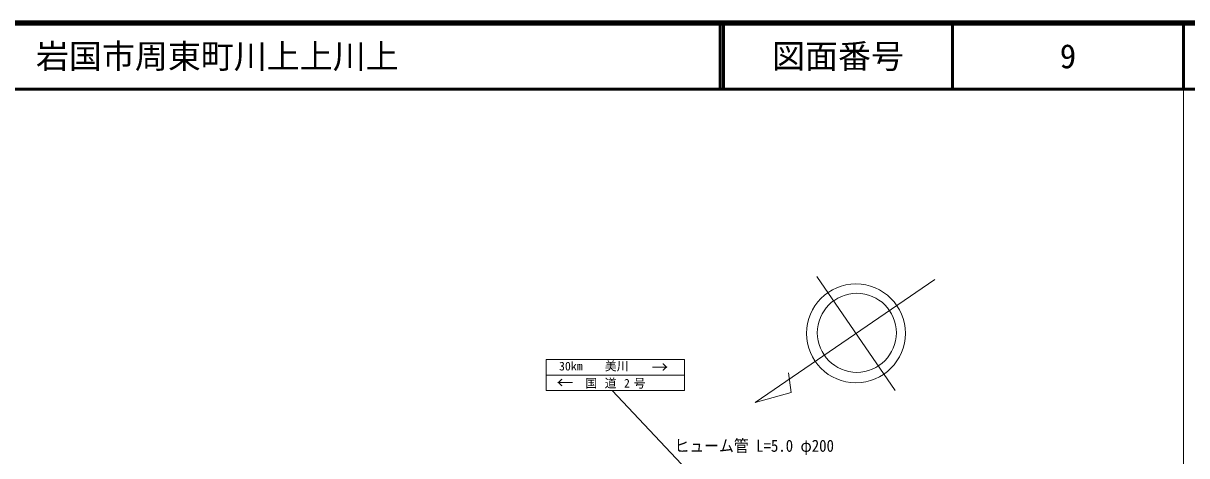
# Model space of a CAD drawing. Units: millimetres, scale not verified. Extents: x 40000 to 680000, y 20000 to 380000.
# Drawn here: x 403102 to 579500, y 314370 to 380000 of the extents above; entities that cross this region are included whole.
import ezdxf
from ezdxf.enums import TextEntityAlignment as Align

# ---------------------------------------------------------------- set-up
doc = ezdxf.new("R2010")
doc.units = ezdxf.units.MM
doc.header["$LTSCALE"] = 1000
for name, color, linetype, lineweight in [('M-BMK-SRVR', 3, 'Continuous', 13), ('M-STR-HTXT', 7, 'Continuous', 13), ('M-STR-STRC', 7, 'Continuous', 13), ('M-TTL', 2, 'Continuous', 140), ('M-TTL-BAND', 7, 'Continuous', 13), ('M-TTL-LINE', 7, 'Continuous', 50)]:
    doc.layers.add(name, color=color, linetype=linetype, lineweight=lineweight)
doc.layers.add('M-TTL-TXT', color=7, linetype='Continuous')
doc.styles.add('ＭＳ ゴシック', font='')
doc.styles.get('ＭＳ ゴシック').set_extended_font_data('MS Gothic')

msp = doc.modelspace()

# ---------------------------------------------------------------- linework, layer by layer
at = {"layer": 'M-BMK-SRVR'}
for p, q in [((541332, 341105), (514088, 322432)), ((535308, 324246), (523435, 341568)), ((519540, 323979), (519134, 326952)), ((514088, 322432), (519540, 323979))]:
    msp.add_line(p, q, dxfattribs=at)
for centre, radius in [((529348, 332942), 7500), ((529483, 333024), 6000)]:
    msp.add_circle(centre, radius, dxfattribs=at)
at = {"layer": 'M-STR-STRC'}
for p, q in [((482366, 328997), (503366, 328997)), ((482366, 328997), (482366, 324247)), ((503366, 328997), (503366, 324247)), ((503366, 326622), (482366, 326622)), ((503366, 324247), (482366, 324247)), ((530366, 283976), (492373, 324247))]:
    msp.add_line(p, q, dxfattribs=at)
at = {"layer": 'M-TTL'}
msp.add_line((680000, 380000), (40000, 380000), dxfattribs=at)
at = {"layer": 'M-TTL-BAND'}
msp.add_line((579000, 20000), (579000, 370000), dxfattribs=at)
at = {"layer": 'M-TTL-LINE'}
for p, q in [((508747, 380000), (508747, 370000)), ((509247, 380000), (509247, 370000)), ((543997, 380000), (543997, 370000)), ((579000, 380000), (579000, 370000)), ((40000, 370000), (680000, 370000))]:
    msp.add_line(p, q, dxfattribs=at)

# ---------------------------------------------------------------- texts
at = {"layer": 'M-STR-HTXT', "style": 'ＭＳ ゴシック', "width": 0.9}
msp.add_text('ヒューム管 L=5.0 φ200', height=1833, dxfattribs=at).set_placement((501837, 314418), align=Align.BOTTOM_LEFT)
at = {"layer": 'M-STR-STRC', "style": 'ＭＳ ゴシック'}
for s, height, p in [('30km', 1320, (484327, 326916)), ('美川', 1320, (491278, 326916)), ('→', 1833, (498389, 326330)), ('←', 1833, (483980, 323987))]:
    msp.add_text(s, height=height, dxfattribs=at).set_placement(p, align=Align.BOTTOM_LEFT)
at = {"layer": 'M-STR-STRC', "insert": (488307, 324558), "char_height": 1320, "attachment_point": 7, "style": 'ＭＳ ゴシック'}
msp.add_mtext('\\T1.63;国道2号', dxfattribs=at)
at = {"layer": 'M-TTL-TXT', "style": 'ＭＳ ゴシック'}
msp.add_text('岩国市周東町川上上川上', height=3666, dxfattribs=at).set_placement((405024, 375000), align=Align.MIDDLE_LEFT)
for s, p in [('図面番号', (526622, 375000)), ('9', (561497, 375000))]:
    msp.add_text(s, height=3666, dxfattribs=at).set_placement(p, align=Align.MIDDLE_CENTER)

doc.saveas('drawing.dxf')
